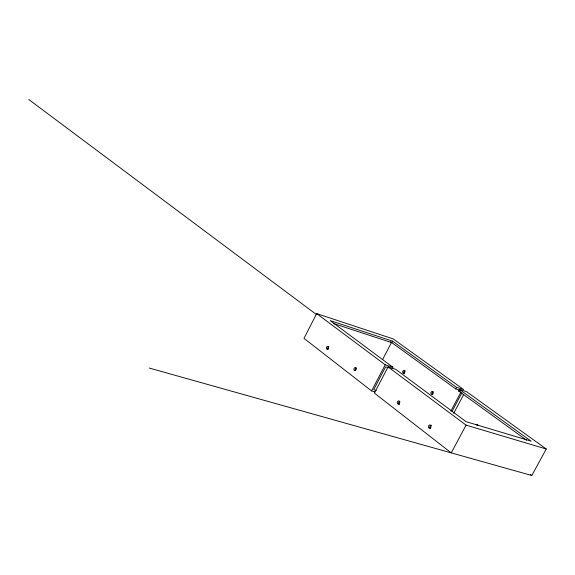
<?xml version="1.0" encoding="UTF-8"?>
<svg xmlns="http://www.w3.org/2000/svg" width="575" height="575" viewBox="0 0 575 575"><rect width="100%" height="100%" fill="white"/><g stroke="black" fill="none" stroke-linecap="round" stroke-linejoin="round"><path stroke-width="0.86" d="M391.992 368.827L392.847 367.195L330.208 320.606L392.588 341.162L456.572 387.342L463.658 389.584L393.278 338.941L316.667 313.605L304.01 338.366L371.579 390.921L375.001 391.949M382.742 359.31L391.589 342.341M392.588 341.162L391.805 342.657L333.622 323.545M371.579 390.921L385.214 364.78L392.847 367.195M526.621 440.213L458.656 391.029L459.497 389.455L531.142 441.169L466.124 421.691L395.715 369.323L388.075 366.915L374.39 393.106L451.238 452.877L466.073 425.133L546.25 449.01L531.803 475.511L149.241 368.043M390.504 341.715L455.738 388.916L456.572 387.342M450.822 411.132L460.812 392.344M452.007 411.484L461.998 392.711M453.711 413.288L463.738 394.457M376.28 390.454L373.707 389.677L385.638 366.821L388.815 367.82M455.738 388.916L459.957 390.253M458.656 391.029L460.345 391.561M459.497 389.455L466.591 391.69L546.25 449.01M316.667 313.605L385.214 364.78M388.075 366.915L466.073 425.133M28.75 99.489L316.53 314.597M530.38 474.44L531.803 475.511M432.745 394.673A1.509 1.15 -75 0 1 432.084 393.199A1.509 1.15 -75 0 1 433.14 391.805M404.146 373.477A1.473 1.1 -74.1 0 1 403.902 371.809A1.473 1.1 -74.1 0 1 405.152 370.825M327.958 349.478A1.531 1.078 -73.6 0 1 327.721 347.933A1.531 1.078 -73.6 0 1 328.756 346.761M355.522 370.731A1.567 1.128 -74.3 0 1 355.264 369.143A1.567 1.128 -74.3 0 1 356.335 367.95M476.862 425.292A1.567 1.229 -76.6 0 1 477.408 424.796M475.927 424.645A1.567 1.229 -76.6 0 1 477.839 425.651M399.424 404.491A1.632 1.215 -75.6 0 1 398.583 402.845A1.632 1.215 -75.6 0 1 399.869 401.3M430.409 428.476A1.675 1.279 -76.8 0 1 429.863 426.499A1.675 1.279 -76.8 0 1 431.408 425.313M328.052 348.975A1.531 1.078 -73.6 0 0 328.059 346.423A1.531 1.078 -73.6 0 0 326.377 348.119A1.531 1.078 -73.6 0 0 328.052 348.975M355.666 370.25A1.574 1.128 -74.3 0 0 355.652 367.619A1.574 1.128 -74.3 0 0 353.905 369.351A1.574 1.128 -74.3 0 0 355.666 370.25M432.745 393.976A1.509 1.15 -74.9 0 0 432.565 391.467A1.509 1.15 -74.9 0 0 430.898 393.221A1.509 1.15 -74.9 0 0 432.745 393.976M404.354 372.988A1.473 1.1 -74.1 0 0 404.261 370.523A1.473 1.1 -74.1 0 0 402.615 372.19A1.473 1.1 -74.1 0 0 404.354 372.988M399.086 403.83A1.632 1.215 -75.6 0 0 399.194 401.055A1.632 1.215 -75.6 0 0 397.275 402.673A1.632 1.215 -75.6 0 0 399.086 403.83M430.409 427.908A1.675 1.279 -76.8 0 0 430.416 425.054A1.675 1.279 -76.8 0 0 428.461 426.772A1.675 1.279 -76.8 0 0 430.409 427.908"/></g></svg>
